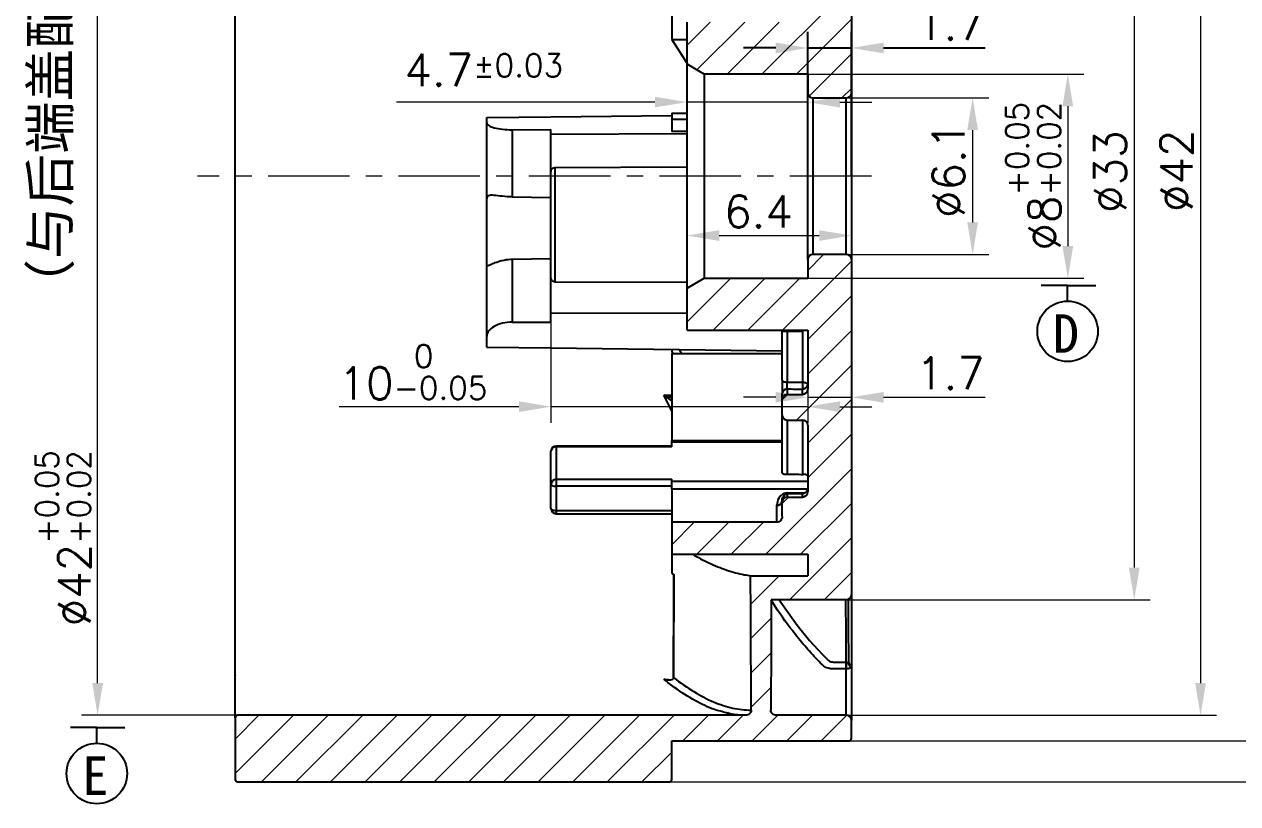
# Model space of a CAD drawing. Header units: millimetres. Extents: x 2517 to 6633, y 792 to 3241.
# Drawn here: x 3261.36 to 3308.62, y 980.68 to 1011.05 of the extents above; entities that cross this region are included whole.
import ezdxf

# ---------------------------------------------------------------- set-up
doc = ezdxf.new("R2010")
doc.units = ezdxf.units.MM
doc.linetypes.add('CENTER', pattern=[50.8, 31.75, -6.35, 6.35, -6.35])
for name, color, linetype, lineweight in [('中心线', 1, 'CENTER', 9), ('填充', 3, 'Continuous', 9), ('实线', 7, 'Continuous', 25), ('尺寸标注', 2, 'Continuous', 9)]:
    doc.layers.add(name, color=color, linetype=linetype, lineweight=lineweight)
doc.styles.add('st', font='txt.shx')
doc.styles.get("Standard").update_dxf_attribs({"font": 'simfang.ttf'})
doc.dimstyles.new('st', dxfattribs={"dimscale": 0.5, "dimtxt": 2.5, "dimasz": 2.5, "dimexe": 1.25, "dimexo": 0, "dimtad": 1, "dimtoh": 1, "dimdsep": 46, "dimtxsty": 'st', "dimcen": 0, "dimclrd": 256, "dimclre": 256, "dimclrt": 3, "dimadec": 3, "dimazin": 2, "dimtfac": 1, "dimtmove": 0, "dimatfit": 1, "dimfxl": 1, "dimlwd": -1, "dimlwe": -1, "dimarcsym": 0})
pattern_1 = [(45, (-11.3704, -40.1064), (-0.6735192, 0.6735192), [])]

# ---------------------------------------------------------------- blocks, each defined once
blk = doc.blocks.new('*D291')
at = {"layer": 'Defpoints', "color": 0, "ltscale": 0.1, "transparency": 16777216}
for p in [(3293.375, 1008.18), (3293.375, 1002.08), (3298.296, 1002.08)]:
    blk.add_point(p, dxfattribs=at)
at = {"layer": '尺寸标注', "ltscale": 0.1, "transparency": 16777216}
for p, q in [((3293.375, 1008.18), (3298.921, 1008.18)), ((3298.296, 1006.93), (3298.296, 1003.33)), ((3293.375, 1002.08), (3298.921, 1002.08))]:
    blk.add_line(p, q, dxfattribs=at)
for points in [[(3298.087, 1006.93), (3298.504, 1006.93), (3298.296, 1008.18)], [(3298.087, 1003.33), (3298.504, 1003.33), (3298.296, 1002.08)]]:
    blk.add_solid(points, dxfattribs=at)
at = {"layer": '尺寸标注', "color": 3, "ltscale": 0.1, "transparency": 16777216, "insert": (3297.358, 1005.376), "char_height": 1.25, "attachment_point": 5, "rotation": 90, "style": 'st'}
blk.add_mtext('%%c6.1', dxfattribs=at)
blk = doc.blocks.new('*D292')
at = {"layer": 'Defpoints', "color": 0, "ltscale": 0.1, "transparency": 16777216}
for p in [(3291.875, 1009.105), (3291.875, 1001.155), (3302.002, 1001.155)]:
    blk.add_point(p, dxfattribs=at)
at = {"layer": '尺寸标注', "ltscale": 0.1, "transparency": 16777216}
for p, q in [((3291.875, 1009.105), (3302.627, 1009.105)), ((3302.002, 1007.855), (3302.002, 1002.405)), ((3291.875, 1001.155), (3302.627, 1001.155))]:
    blk.add_line(p, q, dxfattribs=at)
for points in [[(3301.793, 1007.855), (3302.21, 1007.855), (3302.002, 1009.105)], [(3301.793, 1002.405), (3302.21, 1002.405), (3302.002, 1001.155)]]:
    blk.add_solid(points, dxfattribs=at)
at = {"layer": '尺寸标注', "color": 3, "ltscale": 0.1, "transparency": 16777216, "insert": (3300.654, 1005.13), "char_height": 1.25, "attachment_point": 5, "rotation": 90, "style": 'st'}
blk.add_mtext('%%c8{}{\\H0.71x;\\C3;\\S+0.05^ +0.02;}', dxfattribs=at)
blk = doc.blocks.new('*D293')
at = {"layer": 'Defpoints', "color": 0, "ltscale": 0.1, "transparency": 16777216}
for p in [(3264.22, 1026.13), (3269.675, 1026.13), (3269.675, 984.13)]:
    blk.add_point(p, dxfattribs=at)
at = {"layer": '尺寸标注', "ltscale": 0.1, "transparency": 16777216}
for p, q in [((3269.675, 1026.13), (3263.595, 1026.13)), ((3264.22, 985.38), (3264.22, 1024.88)), ((3269.675, 984.13), (3263.595, 984.13))]:
    blk.add_line(p, q, dxfattribs=at)
for points in [[(3264.012, 1024.88), (3264.428, 1024.88), (3264.22, 1026.13)], [(3264.012, 985.38), (3264.428, 985.38), (3264.22, 984.13)]]:
    blk.add_solid(points, dxfattribs=at)
at = {"layer": '尺寸标注', "color": 3, "ltscale": 0.1, "transparency": 16777216, "insert": (3262.872, 991.025), "char_height": 1.25, "attachment_point": 5, "rotation": 90, "style": 'st'}
blk.add_mtext('%%c42{}{\\H0.71x;\\C3;\\S+0.05^ +0.02;}', dxfattribs=at)
blk = doc.blocks.new('*D294')
at = {"layer": 'Defpoints', "color": 0, "ltscale": 0.1, "transparency": 16777216}
for p in [(3293.475, 1027.13), (3312.386, 1027.13), (3293.475, 983.13)]:
    blk.add_point(p, dxfattribs=at)
at = {"layer": '尺寸标注', "ltscale": 0.1, "transparency": 16777216}
for p, q in [((3293.475, 1027.13), (3313.011, 1027.13)), ((3312.386, 984.38), (3312.386, 1025.88)), ((3293.475, 983.13), (3313.011, 983.13))]:
    blk.add_line(p, q, dxfattribs=at)
for points in [[(3312.178, 1025.88), (3312.595, 1025.88), (3312.386, 1027.13)], [(3312.178, 984.38), (3312.595, 984.38), (3312.386, 983.13)]]:
    blk.add_solid(points, dxfattribs=at)
at = {"layer": '尺寸标注', "color": 3, "ltscale": 0.1, "transparency": 16777216, "insert": (3311.039, 991.876), "char_height": 1.25, "attachment_point": 5, "rotation": 90, "style": 'st'}
blk.add_mtext('%%c44{}{\\H0.71x;\\C3;\\S-0.02^ -0.05;}', dxfattribs=at)
blk = doc.blocks.new('*D295')
at = {"layer": 'Defpoints', "color": 0, "ltscale": 0.1, "transparency": 16777216}
for p in [(3286.475, 1028.73), (3317.159, 1028.73), (3286.475, 981.53)]:
    blk.add_point(p, dxfattribs=at)
at = {"layer": '尺寸标注', "ltscale": 0.1, "transparency": 16777216}
for p, q in [((3286.475, 1028.73), (3317.784, 1028.73)), ((3317.159, 982.78), (3317.159, 1027.48)), ((3286.475, 981.53), (3317.784, 981.53))]:
    blk.add_line(p, q, dxfattribs=at)
for points in [[(3316.95, 1027.48), (3317.367, 1027.48), (3317.159, 1028.73)], [(3316.95, 982.78), (3317.367, 982.78), (3317.159, 981.53)]]:
    blk.add_solid(points, dxfattribs=at)
at = {"layer": '尺寸标注', "color": 3, "ltscale": 0.1, "transparency": 16777216, "insert": (3316.221, 1003.441), "char_height": 1.25, "attachment_point": 5, "rotation": 90, "style": 'st'}
blk.add_mtext('%%c47.2', dxfattribs=at)
blk = doc.blocks.new('*D296')
at = {"layer": 'Defpoints', "color": 0, "ltscale": 0.1, "transparency": 16777216}
for p in [(3293.375, 1021.63), (3293.361, 988.63), (3304.589, 988.63)]:
    blk.add_point(p, dxfattribs=at)
at = {"layer": '尺寸标注', "ltscale": 0.1, "transparency": 16777216}
for p, q in [((3293.375, 1021.63), (3305.214, 1021.63)), ((3304.589, 1020.38), (3304.589, 989.88)), ((3293.361, 988.63), (3305.214, 988.63))]:
    blk.add_line(p, q, dxfattribs=at)
for points in [[(3304.381, 1020.38), (3304.797, 1020.38), (3304.589, 1021.63)], [(3304.381, 989.88), (3304.797, 989.88), (3304.589, 988.63)]]:
    blk.add_solid(points, dxfattribs=at)
at = {"layer": '尺寸标注', "color": 3, "ltscale": 0.1, "transparency": 16777216, "insert": (3303.651, 1005.305), "char_height": 1.25, "attachment_point": 5, "rotation": 90, "style": 'st'}
blk.add_mtext('%%c33', dxfattribs=at)
blk = doc.blocks.new('*D297')
at = {"layer": 'Defpoints', "color": 0, "ltscale": 0.1, "transparency": 16777216}
for p in [(3293.375, 1026.13), (3293.375, 984.13), (3307.171, 984.13)]:
    blk.add_point(p, dxfattribs=at)
at = {"layer": '尺寸标注', "ltscale": 0.1, "transparency": 16777216}
for p, q in [((3293.375, 1026.13), (3307.796, 1026.13)), ((3307.171, 1024.88), (3307.171, 985.38)), ((3293.375, 984.13), (3307.796, 984.13))]:
    blk.add_line(p, q, dxfattribs=at)
for points in [[(3306.962, 1024.88), (3307.379, 1024.88), (3307.171, 1026.13)], [(3306.962, 985.38), (3307.379, 985.38), (3307.171, 984.13)]]:
    blk.add_solid(points, dxfattribs=at)
at = {"layer": '尺寸标注', "color": 3, "ltscale": 0.1, "transparency": 16777216, "insert": (3306.233, 1005.341), "char_height": 1.25, "attachment_point": 5, "rotation": 90, "style": 'st'}
blk.add_mtext('%%c42', dxfattribs=at)
blk = doc.blocks.new('*D302')
at = {"layer": 'Defpoints', "color": 0, "ltscale": 0.1, "transparency": 16777216}
for p in [(3287.175, 1005.13), (3293.575, 1005.13), (3293.575, 1002.818)]:
    blk.add_point(p, dxfattribs=at)
at = {"layer": '尺寸标注', "ltscale": 0.1, "transparency": 16777216}
for p, q in [((3287.175, 1005.13), (3287.175, 1002.193)), ((3293.575, 1005.13), (3293.575, 1002.193)), ((3288.425, 1002.818), (3292.325, 1002.818))]:
    blk.add_line(p, q, dxfattribs=at)
for points in [[(3288.425, 1003.026), (3288.425, 1002.609), (3287.175, 1002.818)], [(3292.325, 1003.026), (3292.325, 1002.609), (3293.575, 1002.818)]]:
    blk.add_solid(points, dxfattribs=at)
at = {"layer": '尺寸标注', "color": 3, "ltscale": 0.1, "transparency": 16777216, "insert": (3289.957, 1003.755), "char_height": 1.25, "attachment_point": 5, "style": 'st'}
blk.add_mtext('6.4', dxfattribs=at)
blk = doc.blocks.new('*D304')
at = {"layer": 'Defpoints', "color": 0, "ltscale": 0.1, "transparency": 16777216}
for p in [(3281.875, 999.438), (3291.875, 999.13), (3291.875, 996.151)]:
    blk.add_point(p, dxfattribs=at)
at = {"layer": '尺寸标注', "ltscale": 0.1, "transparency": 16777216}
for p, q in [((3281.875, 999.438), (3281.875, 995.526)), ((3291.875, 999.13), (3291.875, 995.526)), ((3280.625, 996.151), (3273.621, 996.151)), ((3291.875, 996.151), (3281.875, 996.151)), ((3293.125, 996.151), (3294.375, 996.151))]:
    blk.add_line(p, q, dxfattribs=at)
for points in [[(3280.625, 996.36), (3280.625, 995.943), (3281.875, 996.151)], [(3293.125, 996.36), (3293.125, 995.943), (3291.875, 996.151)]]:
    blk.add_solid(points, dxfattribs=at)
at = {"layer": '尺寸标注', "color": 3, "ltscale": 0.1, "transparency": 16777216, "insert": (3276.498, 997.499), "char_height": 1.25, "attachment_point": 5, "style": 'st'}
blk.add_mtext('10{}{\\H0.71x;\\C3;\\S 0^ -0.05;}', dxfattribs=at)
blk = doc.blocks.new('*D412')
at = {"layer": 'Defpoints', "color": 0, "ltscale": 0.1, "transparency": 16777216}
for p in [(3291.875, 999.13), (3293.575, 999.13), (3293.575, 996.517)]:
    blk.add_point(p, dxfattribs=at)
at = {"layer": '尺寸标注', "ltscale": 0.1, "transparency": 16777216}
for p, q in [((3291.875, 999.13), (3291.875, 995.892)), ((3293.575, 999.13), (3293.575, 995.892)), ((3290.625, 996.517), (3289.375, 996.517)), ((3291.875, 996.517), (3293.575, 996.517)), ((3294.825, 996.517), (3298.783, 996.517))]:
    blk.add_line(p, q, dxfattribs=at)
for points in [[(3290.625, 996.725), (3290.625, 996.308), (3291.875, 996.517)], [(3294.825, 996.725), (3294.825, 996.308), (3293.575, 996.517)]]:
    blk.add_solid(points, dxfattribs=at)
at = {"layer": '尺寸标注', "color": 3, "ltscale": 0.1, "transparency": 16777216, "insert": (3297.429, 997.454), "char_height": 1.25, "attachment_point": 5, "style": 'st'}
blk.add_mtext('1.7', dxfattribs=at)
blk = doc.blocks.new('*D413')
at = {"layer": 'Defpoints', "color": 0, "ltscale": 0.1, "transparency": 16777216}
for p in [(3293.575, 1010.126), (3291.875, 1005.13), (3293.575, 1005.13)]:
    blk.add_point(p, dxfattribs=at)
at = {"layer": '实线', "ltscale": 0.1, "transparency": 16777216}
for p, q in [((3291.875, 1005.13), (3291.875, 1010.751)), ((3293.575, 1005.13), (3293.575, 1010.751)), ((3290.625, 1010.126), (3289.375, 1010.126)), ((3291.875, 1010.126), (3293.575, 1010.126)), ((3294.825, 1010.126), (3298.783, 1010.126))]:
    blk.add_line(p, q, dxfattribs=at)
for points in [[(3290.625, 1010.334), (3290.625, 1009.917), (3291.875, 1010.126)], [(3294.825, 1010.334), (3294.825, 1009.917), (3293.575, 1010.126)]]:
    blk.add_solid(points, dxfattribs=at)
at = {"layer": '实线', "color": 3, "ltscale": 0.1, "transparency": 16777216, "insert": (3297.429, 1011.063), "char_height": 1.25, "attachment_point": 5, "style": 'st'}
blk.add_mtext('1.7', dxfattribs=at)
blk = doc.blocks.new('*D508')
at = {"layer": 'Defpoints', "color": 0, "ltscale": 0.1, "transparency": 16777216}
for p in [(3291.875, 1008.017), (3287.175, 1005.13), (3291.875, 1005.13)]:
    blk.add_point(p, dxfattribs=at)
at = {"layer": '尺寸标注', "ltscale": 0.1, "transparency": 16777216}
for p, q in [((3287.175, 1005.13), (3287.175, 1008.642)), ((3291.875, 1005.13), (3291.875, 1008.642)), ((3285.925, 1008.017), (3275.86, 1008.017)), ((3291.875, 1008.017), (3287.175, 1008.017)), ((3293.125, 1008.017), (3294.375, 1008.017))]:
    blk.add_line(p, q, dxfattribs=at)
for points in [[(3285.925, 1008.225), (3285.925, 1007.808), (3287.175, 1008.017)], [(3293.125, 1008.225), (3293.125, 1007.808), (3291.875, 1008.017)]]:
    blk.add_solid(points, dxfattribs=at)
at = {"layer": '尺寸标注', "color": 3, "ltscale": 0.1, "transparency": 16777216, "insert": (3279.257, 1009.267), "char_height": 1.25, "attachment_point": 5, "style": 'st'}
blk.add_mtext('4.7{}{\\A0;{\\H1.5x;}{\\A2;\\H0.71x;\\C3;%%p0.03}}', dxfattribs=at)

msp = doc.modelspace()

# ---------------------------------------------------------------- hatches: boundary and pattern name
at = {"layer": '填充'}
h = msp.add_hatch(dxfattribs=at)
h.set_pattern_fill('ANSI31', color=256, scale=0.3, style=0)
h.set_pattern_definition(pattern_1)
edge = h.paths.add_edge_path()
edge.add_spline(control_points=[(3290.4349, 1025.9291), (3290.4349, 1025.9503), (3290.4385, 1025.9719), (3290.4455, 1025.9919), (3290.4526, 1026.0119), (3290.4631, 1026.031), (3290.4762, 1026.0477), (3290.4896, 1026.0649), (3290.5061, 1026.08), (3290.5242, 1026.0922), (3290.5436, 1026.1052), (3290.5653, 1026.1151), (3290.5877, 1026.1214), (3290.6079, 1026.1271), (3290.6291, 1026.13), (3290.6502, 1026.13)], knot_values=[0, 0, 0, 0, 0.0000637, 0.0000637, 0.0000637, 0.0001272, 0.0001272, 0.0001272, 0.0001927, 0.0001927, 0.0001927, 0.0002625, 0.0002625, 0.0002625, 0.0003253, 0.0003253, 0.0003253, 0.0003253], weights=[1, 1, 1, 1, 1, 1, 1, 1, 1, 1, 1, 1, 1, 1, 1, 1], degree=3, periodic=0)
edge.add_line((3290.6502, 1026.13), (3293.3751, 1026.13))
edge.add_arc((3293.3751, 1026.33), 0.2, 270, 360)
edge.add_line((3293.5751, 1026.33), (3293.5751, 1027.03))
edge.add_arc((3293.4751, 1027.03), 0.1, 360, 450)
edge.add_line((3293.4751, 1027.13), (3286.5751, 1027.13))
edge.add_line((3286.5751, 1027.13), (3286.5751, 1028.63))
edge.add_arc((3286.4751, 1028.63), 0.1, 0, 90)
edge.add_line((3286.4751, 1028.73), (3284.6751, 1028.73))
edge.add_arc((3284.6751, 1028.63), 0.1, 90, 180)
edge.add_line((3284.5751, 1028.63), (3284.5751, 1028.03))
edge.add_arc((3284.3751, 1028.03), 0.2, -90, 0, ccw=False)
edge.add_line((3284.3751, 1027.83), (3269.7751, 1027.83))
edge.add_arc((3269.7751, 1027.63), 0.2, 90, 180)
edge.add_line((3269.5751, 1027.63), (3269.5751, 1026.23))
edge.add_arc((3269.6751, 1026.23), 0.1, 180, 270)
edge.add_line((3269.6751, 1026.13), (3289.457, 1026.13))
edge.add_spline(control_points=[(3289.457, 1026.13), (3289.4825, 1026.13), (3289.5084, 1026.1257), (3289.5325, 1026.1173), (3289.5566, 1026.1089), (3289.5796, 1026.0962), (3289.5993, 1026.08), (3289.6183, 1026.0644), (3289.6348, 1026.0452), (3289.647, 1026.0238), (3289.6583, 1026.0041), (3289.6663, 1025.9819), (3289.6699, 1025.9594), (3289.6715, 1025.9494), (3289.6723, 1025.9392), (3289.6722, 1025.9291)], knot_values=[0, 0, 0, 0, 0.0000765, 0.0000765, 0.0000765, 0.0001532, 0.0001532, 0.0001532, 0.0002269, 0.0002269, 0.0002269, 0.0002953, 0.0002953, 0.0002953, 0.0003253, 0.0003253, 0.0003253, 0.0003253], weights=[1, 1, 1, 1, 1, 1, 1, 1, 1, 1, 1, 1, 1, 1, 1, 1], degree=3, periodic=0)
edge.add_spline(control_points=[(3289.6722, 1025.9291), (3289.6679, 1024.9556), (3289.6635, 1023.9821), (3289.659, 1023.0087), (3289.6553, 1022.2372), (3289.6516, 1021.4656), (3289.6477, 1020.6941)], knot_values=[0.0000613, 0.0000613, 0.0000613, 0.0000613, 0.0029817, 0.0029817, 0.0029817, 0.0052963, 0.0052963, 0.0052963, 0.0052963], weights=[1, 1, 1, 1, 1, 1, 1], degree=3, periodic=0)
edge.add_line((3289.6477, 1020.6941), (3291.8751, 1020.6941))
edge.add_line((3291.8751, 1020.6941), (3291.8751, 1019.8601))
edge.add_line((3291.8751, 1019.8601), (3286.5751, 1019.8601))
edge.add_line((3286.5751, 1019.8601), (3286.5751, 1018.6075))
edge.add_line((3286.5751, 1018.6075), (3290.983, 1018.6075))
edge.add_arc((3291.0751, 1018.43), 0.2, 117.42016, 180)
edge.add_line((3290.8751, 1018.43), (3290.8751, 1017.63))
edge.add_line((3290.8751, 1017.63), (3291.6751, 1017.63))
edge.add_arc((3291.6751, 1017.43), 0.2, 0, 90, ccw=False)
edge.add_line((3291.8751, 1017.43), (3291.8751, 1014.63))
edge.add_line((3291.8751, 1014.63), (3290.8751, 1014.63))
edge.add_line((3290.8751, 1014.63), (3290.8751, 1013.63))
edge.add_line((3290.8751, 1013.63), (3291.8751, 1013.63))
edge.add_line((3291.8751, 1013.63), (3291.8751, 1011.13))
edge.add_line((3291.8751, 1011.13), (3287.1751, 1011.13))
edge.add_line((3287.1751, 1011.13), (3287.1751, 1009.4895))
edge.add_line((3287.1751, 1009.4895), (3287.8411, 1009.105))
edge.add_line((3287.8411, 1009.105), (3291.8751, 1009.105))
edge.add_line((3291.8751, 1009.105), (3291.8751, 1008.38))
edge.add_arc((3292.0751, 1008.38), 0.2, 180, 270)
edge.add_line((3292.0751, 1008.18), (3293.3751, 1008.18))
edge.add_arc((3293.3751, 1008.38), 0.2, 270, 360)
edge.add_line((3293.5751, 1008.38), (3293.5751, 1021.43))
edge.add_arc((3293.3751, 1021.43), 0.2, 360, 450)
edge.add_line((3293.3751, 1021.63), (3290.4528, 1021.63))
edge.add_line((3290.4528, 1021.63), (3290.4349, 1025.9291))
h = msp.add_hatch(dxfattribs=at)
h.set_pattern_fill('ANSI31', color=256, scale=0.3, style=0)
h.set_pattern_definition(pattern_1)
edge = h.paths.add_edge_path(flags=0)
edge.add_spline(control_points=[(3289.6477, 989.5659), (3289.652, 988.7149), (3289.6561, 987.864), (3289.6601, 987.013), (3289.6642, 986.119), (3289.6683, 985.225), (3289.6722, 984.331)], knot_values=[0.0013669, 0.0013669, 0.0013669, 0.0013669, 0.0039199, 0.0039199, 0.0039199, 0.0066019, 0.0066019, 0.0066019, 0.0066019], weights=[1, 1, 1, 1, 1, 1, 1], degree=3, periodic=0)
edge.add_spline(control_points=[(3289.6722, 984.331), (3289.6723, 984.3097), (3289.6686, 984.2882), (3289.6616, 984.2682), (3289.6546, 984.2482), (3289.6441, 984.2291), (3289.631, 984.2124), (3289.6175, 984.1952), (3289.6011, 984.18), (3289.5829, 984.1679), (3289.5636, 984.1549), (3289.5419, 984.145), (3289.5195, 984.1386), (3289.4993, 984.1329), (3289.478, 984.13), (3289.457, 984.13)], knot_values=[0, 0, 0, 0, 0.0000637, 0.0000637, 0.0000637, 0.0001272, 0.0001272, 0.0001272, 0.0001927, 0.0001927, 0.0001927, 0.0002625, 0.0002625, 0.0002625, 0.0003253, 0.0003253, 0.0003253, 0.0003253], weights=[1, 1, 1, 1, 1, 1, 1, 1, 1, 1, 1, 1, 1, 1, 1, 1], degree=3, periodic=0)
edge.add_line((3289.457, 984.13), (3269.6751, 984.13))
edge.add_arc((3269.6751, 984.03), 0.1, 90, 180)
edge.add_line((3269.5751, 984.03), (3269.5751, 981.63))
edge.add_arc((3269.6751, 981.63), 0.1, 180, 270)
edge.add_line((3269.6751, 981.53), (3286.4751, 981.53))
edge.add_arc((3286.4751, 981.63), 0.1, 270, 360)
edge.add_line((3286.5751, 981.63), (3286.5751, 983.13))
edge.add_line((3286.5751, 983.13), (3293.4751, 983.13))
edge.add_arc((3293.4751, 983.23), 0.1, 270, 360)
edge.add_line((3293.5751, 983.23), (3293.5751, 983.93))
edge.add_arc((3293.3751, 983.93), 0.2, 0, 90)
edge.add_line((3293.3751, 984.13), (3290.6502, 984.13))
edge.add_spline(control_points=[(3290.6502, 984.13), (3290.6246, 984.13), (3290.5988, 984.1343), (3290.5747, 984.1427), (3290.5506, 984.1511), (3290.5276, 984.1639), (3290.5078, 984.1801), (3290.4888, 984.1956), (3290.4723, 984.2149), (3290.4601, 984.2362), (3290.4488, 984.256), (3290.4409, 984.2782), (3290.4373, 984.3007), (3290.4357, 984.3107), (3290.4349, 984.3208), (3290.4349, 984.3309)], knot_values=[0, 0, 0, 0, 0.0000765, 0.0000765, 0.0000765, 0.0001532, 0.0001532, 0.0001532, 0.0002269, 0.0002269, 0.0002269, 0.0002954, 0.0002954, 0.0002954, 0.0003253, 0.0003253, 0.0003253, 0.0003253], weights=[1, 1, 1, 1, 1, 1, 1, 1, 1, 1, 1, 1, 1, 1, 1, 1], degree=3, periodic=0)
edge.add_line((3290.4349, 984.3309), (3290.4528, 988.63))
edge.add_line((3290.4528, 988.63), (3293.3751, 988.63))
edge.add_arc((3293.3751, 988.83), 0.2, 270, 360)
edge.add_line((3293.5751, 988.83), (3293.5751, 1001.88))
edge.add_arc((3293.3751, 1001.88), 0.2, 0, 90)
edge.add_line((3293.3751, 1002.08), (3292.0751, 1002.08))
edge.add_arc((3292.0751, 1001.88), 0.2, 90, 180)
edge.add_line((3291.8751, 1001.88), (3291.8751, 1001.155))
edge.add_line((3291.8751, 1001.155), (3288.0411, 1001.155))
edge.add_line((3288.0411, 1001.155), (3287.1751, 1000.655))
edge.add_line((3287.1751, 1000.655), (3287.1751, 999.13))
edge.add_line((3287.1751, 999.13), (3291.8751, 999.13))
edge.add_line((3291.8751, 999.13), (3291.8751, 996.83))
edge.add_arc((3291.6751, 996.83), 0.2, 270, 360, ccw=False)
edge.add_line((3291.6751, 996.63), (3291.0751, 996.63))
edge.add_arc((3291.0751, 996.43), 0.2, 90, 180)
edge.add_line((3290.8751, 996.43), (3290.8751, 995.83))
edge.add_arc((3291.0751, 995.83), 0.2, 180, 270)
edge.add_line((3291.0751, 995.63), (3291.6751, 995.63))
edge.add_arc((3291.6751, 995.43), 0.2, 0, 90, ccw=False)
edge.add_line((3291.8751, 995.43), (3291.8751, 992.83))
edge.add_arc((3291.6751, 992.83), 0.2, 270, 360, ccw=False)
edge.add_line((3291.6751, 992.63), (3291.0751, 992.63))
edge.add_arc((3291.0751, 992.43), 0.2, 90, 180)
edge.add_line((3290.8751, 992.43), (3290.8751, 991.8733))
edge.add_spline(control_points=[(3290.8751, 991.8733), (3290.8751, 991.8665), (3290.8748, 991.8598), (3290.8742, 991.853), (3290.872, 991.8258), (3290.865, 991.7985), (3290.8536, 991.7737), (3290.8425, 991.7494), (3290.8268, 991.7266), (3290.8077, 991.7079), (3290.7901, 991.6907), (3290.769, 991.6765), (3290.7463, 991.667), (3290.734, 991.6618), (3290.721, 991.6579), (3290.7078, 991.6555), (3290.697, 991.6535), (3290.686, 991.6525), (3290.6751, 991.6525)], knot_values=[0.0010224, 0.0010224, 0.0010224, 0.0010224, 0.0010425, 0.0010425, 0.0010425, 0.0011246, 0.0011246, 0.0011246, 0.0012051, 0.0012051, 0.0012051, 0.001279, 0.001279, 0.001279, 0.0013188, 0.0013188, 0.0013188, 0.0013516, 0.0013516, 0.0013516, 0.0013516], weights=[1, 1, 1, 1, 1, 1, 1, 1, 1, 1, 1, 1, 1, 1, 1, 1, 1, 1, 1], degree=3, periodic=0)
edge.add_line((3290.6751, 991.6525), (3286.5751, 991.6525))
edge.add_line((3286.5751, 991.6525), (3286.5751, 990.3999))
edge.add_line((3286.5751, 990.3999), (3291.8751, 990.3999))
edge.add_line((3291.8751, 990.3999), (3291.8751, 989.5659))
edge.add_line((3291.8751, 989.5659), (3289.6477, 989.5659))

# ---------------------------------------------------------------- linework, layer by layer
at = {"layer": '中心线', "ltscale": 0.1}
msp.add_line((3294.3507, 1005.13), (3268.1111, 1005.13), dxfattribs=at)
at = {"layer": '实线'}
for p, q in [((3269.5751, 984.03), (3269.5751, 1026.23)), ((3293.5751, 1021.43), (3293.5751, 1008.38)), ((3286.5751, 1012.9292), (3286.5751, 1010.4532)), ((3287.1751, 1009.605), (3287.1751, 1011.13)), ((3286.5751, 1010.4532), (3286.5764, 1010.4532)), ((3286.5764, 1010.4532), (3287.1751, 1010.4532)), ((3286.5764, 1010.4532), (3287.1751, 1009.522)), ((3287.1751, 1000.655), (3287.1751, 1009.605)), ((3287.8411, 1009.105), (3287.1751, 1009.4895)), ((3291.8751, 1009.105), (3287.8411, 1009.105)), ((3287.8411, 1009.105), (3287.8411, 1001.155)), ((3291.8751, 1009.105), (3291.8751, 1008.38)), ((3291.8751, 1001.88), (3291.8751, 1008.38)), ((3292.0751, 1008.18), (3293.3751, 1008.18)), ((3292.0751, 1008.18), (3292.0751, 1002.08)), ((3293.3751, 1002.08), (3293.3751, 1008.18)), ((3293.5751, 1008.38), (3293.5751, 1001.88)), ((3286.5751, 1007.5902), (3286.5751, 1007.3533)), ((3286.5751, 1007.5902), (3287.1751, 1007.5902)), ((3279.3751, 1007.2094), (3279.3751, 1007.4116)), ((3279.3751, 1004.251), (3279.3751, 1007.2094)), ((3286.5751, 1007.3533), (3286.5751, 1006.873)), ((3286.5751, 1007.3533), (3287.1751, 1007.3533)), ((3280.3663, 1006.9399), (3281.8751, 1006.9494)), ((3280.3663, 1006.9399), (3280.3663, 1004.3226)), ((3281.8751, 1006.7649), (3281.8751, 1006.9494)), ((3281.8751, 1006.7649), (3287.1751, 1006.7983)), ((3281.8751, 1005.3035), (3281.8751, 1006.7649)), ((3281.8751, 1001.1685), (3281.8751, 1005.3035)), ((3282.0237, 1005.4655), (3282.0237, 1001.0158)), ((3279.3751, 1001.6597), (3279.3751, 1004.251)), ((3280.3663, 1004.3226), (3281.8751, 1004.3043)), ((3280.3663, 1001.8999), (3281.8751, 1001.9217)), ((3280.3663, 1001.8999), (3280.3663, 999.4421)), ((3291.8751, 1001.88), (3291.8751, 1001.155)), ((3293.3751, 1002.08), (3292.0751, 1002.08)), ((3293.5751, 1001.88), (3293.5751, 988.83)), ((3279.3751, 998.8857), (3279.3751, 1001.6597)), ((3281.8751, 999.8119), (3281.8751, 1001.1685)), ((3287.1751, 1000.7705), (3287.8411, 1001.155)), ((3287.8411, 1001.155), (3291.8751, 1001.155)), ((3287.1751, 999.13), (3287.1751, 1000.655)), ((3280.3663, 999.4421), (3281.8751, 999.4376)), ((3281.8751, 999.8119), (3287.1751, 999.796)), ((3281.8751, 999.4376), (3281.8751, 999.8119)), ((3287.1751, 999.13), (3291.8751, 999.13)), ((3290.8751, 997.1791), (3290.8751, 999.1068)), ((3291.0716, 999.0954), (3291.0716, 997.1075)), ((3291.6785, 997.1051), (3291.6785, 999.0935)), ((3291.8751, 999.13), (3291.8751, 996.83)), ((3279.3751, 998.4754), (3279.3751, 998.8857)), ((3286.5751, 998.3837), (3286.5751, 998.2876)), ((3286.5751, 998.2876), (3286.5772, 998.2876)), ((3286.5751, 998.2199), (3286.5751, 994.8257)), ((3286.5751, 998.2199), (3290.8751, 998.2199)), ((3286.5771, 998.3837), (3286.5772, 998.2876)), ((3286.5772, 998.2876), (3286.6174, 998.2199)), ((3286.867, 998.38), (3286.9711, 998.2199)), ((3290.8751, 996.43), (3290.8751, 996.6457)), ((3291.0751, 996.8407), (3291.0751, 996.63)), ((3291.0751, 996.63), (3291.6751, 996.63)), ((3291.6751, 996.63), (3291.6751, 996.8383)), ((3286.2689, 996.6056), (3286.5751, 996.6056)), ((3286.5751, 995.9858), (3286.2689, 996.6056)), ((3290.8751, 995.83), (3290.8751, 996.43)), ((3290.8751, 993.5759), (3290.8751, 995.83)), ((3291.0716, 995.63), (3291.0716, 993.5179)), ((3291.0751, 995.63), (3291.6751, 995.63)), ((3291.6785, 993.5149), (3291.6785, 995.63)), ((3291.8751, 995.43), (3291.8751, 992.83)), ((3290.8751, 994.8257), (3286.5751, 994.8257)), ((3286.5751, 994.7822), (3286.5751, 994.8257)), ((3286.5751, 994.5899), (3286.5751, 994.7822)), ((3286.5751, 994.7822), (3290.8751, 994.7822)), ((3281.8751, 993.1255), (3281.8751, 994.4157)), ((3286.5751, 994.6157), (3282.0751, 994.6157)), ((3282.0751, 994.6157), (3282.0751, 994.5899)), ((3282.0751, 994.5899), (3282.0751, 993.3207)), ((3286.5751, 994.5899), (3282.0751, 994.5899)), ((3282.0751, 993.3207), (3286.5751, 993.3207)), ((3282.0751, 993.3207), (3282.0751, 993.0539)), ((3286.5751, 993.2436), (3286.5751, 993.3207)), ((3281.8751, 992.1826), (3281.8751, 993.1255)), ((3286.5751, 993.0539), (3282.0751, 993.0539)), ((3282.0751, 993.0539), (3282.0751, 992.1109)), ((3286.5751, 993.2436), (3291.8751, 993.2436)), ((3286.5751, 992.9526), (3286.5751, 993.2436)), ((3286.5751, 992.9526), (3286.5751, 991.6525)), ((3286.5751, 992.9526), (3291.8702, 992.9526)), ((3290.8751, 992.43), (3290.8751, 992.4744)), ((3290.8751, 991.8733), (3290.8751, 992.43)), ((3291.0751, 992.7934), (3291.7779, 992.7934)), ((3291.0751, 992.7504), (3291.0751, 992.7934)), ((3291.6751, 992.7504), (3291.0751, 992.7504)), ((3291.0751, 992.7504), (3291.0751, 992.63)), ((3291.0751, 992.63), (3291.6751, 992.63)), ((3291.6751, 992.63), (3291.6751, 992.7504)), ((3282.0751, 992.1109), (3286.5751, 992.1109)), ((3282.0751, 992.1109), (3282.0751, 991.9826)), ((3282.0751, 991.9826), (3286.5751, 991.9826)), ((3290.6751, 991.6525), (3290.6751, 992.308)), ((3286.5751, 991.6525), (3286.5751, 990.3999)), ((3290.6751, 991.6525), (3286.5751, 991.6525)), ((3286.5751, 990.3999), (3291.8751, 990.3999)), ((3286.5751, 990.3999), (3286.5751, 989.6749)), ((3286.5767, 990.3999), (3286.5768, 990.3306)), ((3286.5768, 990.3306), (3286.5772, 989.6749)), ((3291.8751, 990.3999), (3291.8751, 989.5659)), ((3286.5751, 989.6749), (3286.5772, 989.6749)), ((3289.6477, 989.5659), (3291.8751, 989.5659)), ((3293.3751, 988.63), (3290.4528, 988.63)), ((3293.5751, 988.83), (3293.5751, 983.93)), ((3292.8776, 986.2037), (3293.3703, 986.2037)), ((3293.3703, 985.938), (3293.3703, 986.2037)), ((3293.3751, 984.13), (3293.3751, 985.938)), ((3293.4704, 986.1674), (3293.5097, 986.0674)), ((3269.5753, 985.6917), (3269.5756, 985.6781)), ((3269.5751, 984.03), (3269.5751, 981.63)), ((3289.457, 984.13), (3269.6751, 984.13)), ((3293.3751, 984.13), (3290.6502, 984.13)), ((3293.5751, 983.23), (3293.5751, 983.93)), ((3286.5751, 983.13), (3293.4751, 983.13)), ((3286.5751, 981.63), (3286.5751, 983.13)), ((3269.6751, 981.53), (3286.4751, 981.53))]:
    msp.add_line(p, q, dxfattribs=at)
at = {"layer": '实线', "color": 1, "ltscale": 0.1}
for p, q in [((3301.993, 1000.8781), (3300.965, 1000.8781)), ((3301.993, 1000.2632), (3301.993, 1000.8781)), ((3301.993, 1000.8781), (3303.0884, 1000.8781)), ((3264.1902, 983.6533), (3263.1621, 983.6533)), ((3264.1902, 983.0384), (3264.1902, 983.6533)), ((3264.1902, 983.6533), (3265.2856, 983.6533))]:
    msp.add_line(p, q, dxfattribs=at)
at = {"layer": '实线', "flags": 128}
for points in [[(3279.3751, 1007.4116), (3281.8751, 1007.4394), (3286.5751, 1007.4916)], [(3282.0237, 1005.4655), (3287.1542, 1005.4944), (3287.1751, 1005.4945)], [(3282.0237, 1001.0158), (3287.1542, 1001.0024), (3287.1751, 1001.0023)], [(3291.0716, 999.0954), (3291.0714, 999.1263), (3291.0714, 999.13)], [(3279.3751, 998.4754), (3281.8751, 998.4435), (3290.8751, 998.329)], [(3290.8751, 997.1791), (3290.8788, 997.1653), (3290.8899, 997.152), (3290.908, 997.1397), (3290.9324, 997.1289), (3290.9621, 997.12), (3290.9961, 997.1133), (3291.033, 997.1091), (3291.0716, 997.1075)], [(3291.6785, 997.1051), (3291.7171, 997.1035), (3291.754, 997.0993), (3291.788, 997.0926), (3291.8177, 997.0837), (3291.8421, 997.0729), (3291.8602, 997.0606), (3291.8713, 997.0473), (3291.8751, 997.0334)], [(3281.8751, 993.1255), (3281.8789, 993.1116), (3281.8903, 993.0981), (3281.9088, 993.0857), (3281.9336, 993.0749), (3281.9639, 993.0659), (3281.9985, 993.0593), (3282.036, 993.0552), (3282.0751, 993.0539)], [(3281.8751, 992.1826), (3281.8789, 992.1686), (3281.8903, 992.1551), (3281.9088, 992.1428), (3281.9336, 992.1319), (3281.9639, 992.123), (3281.9985, 992.1164), (3282.036, 992.1123), (3282.0751, 992.1109)], [(3290.4528, 988.63), (3290.4457, 986.9223), (3290.4349, 984.3309)], [(3290.7629, 988.63), (3291.461, 987.6381), (3291.9424, 987.0437), (3292.4358, 986.5067), (3292.6873, 986.2608), (3292.7239, 986.2332), (3292.7738, 986.2158), (3292.8372, 986.2056), (3292.8775, 986.2037), (3292.8776, 986.2037), (3292.8776, 986.2037)], [(3286.644, 985.5989), (3286.6366, 985.6072), (3286.6351, 985.6134)], [(3286.644, 985.5985), (3286.6366, 985.6069), (3286.6351, 985.613)]]:
    msp.add_lwpolyline(points, dxfattribs=at)
at = {"layer": '实线', "color": 1, "ltscale": 0.1}
for centre in [(3301.993, 999.0851), (3264.1902, 981.8603)]:
    msp.add_circle(centre, 1.1781, dxfattribs=at)
at = {"layer": '实线'}
for centre, radius, start, end in [((3292.0751, 1008.38), 0.2, 180, 270), ((3293.3751, 1008.38), 0.2, 270, 0), ((3292.0751, 1001.88), 0.2, 90, 180), ((3293.3751, 1001.88), 0.2, 0, 90), ((3285.6512, 997.0506), 6.0276, 357.98228, 0.51841), ((3291.0726, 996.6432), 0.1976, 89.29004, 179.27188), ((3291.0751, 996.43), 0.2, 90, 180), ((3291.6775, 997.0359), 0.1976, 269.29807, 359.28029), ((3291.6751, 996.83), 0.2, 270, 0), ((3291.0751, 995.83), 0.2, 180, 270), ((3291.6751, 995.43), 0.2, 0, 90), ((3282.0751, 994.4157), 0.2, 90, 180), ((3282.063, 994.4018), 0.1884, 86.33031, 175.78703), ((3282.0727, 993.1231), 0.1976, 89.31162, 179.29527), ((3291.6751, 992.83), 0.2, 270, 0), ((3290.6904, 992.4929), 0.1855, 265.24092, 354.27604), ((3291.0751, 992.43), 0.2, 90, 180), ((3282.0751, 992.1826), 0.2, 180, 270), ((3293.3751, 988.83), 0.2, 270, 0), ((3302.4113, 986.1797), 9.0395, 179.84789, 181.53218), ((3293.5455, 986.1468), 0.0871, 209.03201, 245.74014), ((3269.6751, 984.03), 0.1, 90, 180), ((3293.3751, 983.93), 0.2, 0, 90), ((3293.4751, 983.23), 0.1, 270, 0), ((3269.6751, 981.63), 0.1, 180, 270), ((3286.4751, 981.63), 0.1, 270, 0)]:
    msp.add_arc(centre, radius, start, end, dxfattribs=at)
for centre, major_axis, ratio, start_param, end_param in [((2910.8869, 1001.5299), (985.4624, 8.2669), 0.0024053, 1.1789907, 1.1796493), ((3223.1288, 1005.2017), (355.1978, -2.2225), 0.0162951, 4.9049584, 4.9066997), ((3223.1288, 1005.2017), (475.5067, -2.9752), 0.0162951, 4.8558665, 4.8571564), ((3223.1254, 1005.13), (475.5067, -3.047), 0.0166877, 4.8558863, 4.8571614), ((3234.5851, 1005.13), (693.2085, -4.3374), 0.0162951, 4.7940669, 4.7949455)]:
    msp.add_ellipse(centre, major_axis=major_axis, ratio=ratio, start_param=start_param, end_param=end_param, dxfattribs=at)
for points, knots in [([(3279.3751, 1007.2094), (3279.3751, 1007.1731), (3279.4005, 1007.1376), (3279.4991, 1007.0716), (3279.572, 1007.0415), (3279.8454, 1006.9668), (3280.1026, 1006.9383), (3280.3663, 1006.9399)], [0, 0, 0, 0, 0.25, 0.25, 0.5, 0.5, 1, 1, 1, 1]), ([(3281.8751, 1005.3035), (3281.8751, 1005.3445), (3281.8892, 1005.3848), (3281.9433, 1005.4462), (3281.9826, 1005.4653), (3282.0237, 1005.4655)], [0, 0, 0, 0, 0.5, 0.5, 1, 1, 1, 1]), ([(3280.3663, 1004.3226), (3280.2333, 1004.3242), (3280.1036, 1004.3347), (3279.8629, 1004.3615), (3279.7529, 1004.3772), (3279.5702, 1004.3915), (3279.4959, 1004.3895), (3279.3988, 1004.3488), (3279.3751, 1004.3094), (3279.3751, 1004.251)], [0, 0, 0, 0, 0.25, 0.25, 0.5, 0.5, 0.75, 0.75, 1, 1, 1, 1]), ([(3279.4002, 1001.6528), (3279.4032, 1001.6511), (3279.4158, 1001.644), (3279.5171, 1001.6891), (3279.7035, 1001.7663), (3279.9678, 1001.8548), (3280.2058, 1001.8954), (3280.3429, 1001.8992), (3280.3663, 1001.8999)], [0, 0, 0, 0, 0.0650463, 0.2702054, 0.4749139, 0.7021125, 0.9489608, 1, 1, 1, 1]), ([(3282.0237, 1001.0158), (3282.0079, 1001.0158), (3281.9918, 1001.0185), (3281.9769, 1001.0236), (3281.962, 1001.0286), (3281.9478, 1001.0361), (3281.9355, 1001.0454), (3281.9228, 1001.055), (3281.9116, 1001.0666), (3281.9027, 1001.0795), (3281.8931, 1001.0931), (3281.8859, 1001.1085), (3281.8813, 1001.1243), (3281.8772, 1001.1386), (3281.8751, 1001.1536), (3281.8751, 1001.1685)], [0, 0, 0, 0, 0.00004759373, 0.00004759373, 0.00004759373, 0.00009510557, 0.00009510557, 0.00009510557, 0.00014386629, 0.00014386629, 0.00014386629, 0.00019591639, 0.00019591639, 0.00019591639, 0.00024289214, 0.00024289214, 0.00024289214, 0.00024289214]), ([(3280.3663, 999.4421), (3280.2345, 999.4425), (3280.1053, 999.4282), (3279.8646, 999.3726), (3279.7547, 999.3312), (3279.4814, 999.1772), (3279.3751, 999.0331), (3279.3751, 998.8857)], [0, 0, 0, 0, 0.25, 0.25, 0.5, 0.5, 1, 1, 1, 1]), ([(3290.8751, 999.1068), (3290.8751, 999.1006), (3290.8955, 999.0974), (3290.9668, 999.095), (3291.018, 999.0953), (3291.0716, 999.0954)], [0, 0, 0, 0, 0.5, 0.5, 1, 1, 1, 1]), ([(3291.6785, 999.0935), (3291.6792, 999.0941), (3291.6937, 999.1076), (3291.7078, 999.1191), (3291.7213, 999.13)], [0, 0, 0, 0, 0.0459648, 1, 1, 1, 1]), ([(3290.8751, 997.1791), (3290.8751, 997.0714), (3290.8751, 996.9476), (3290.8751, 996.7469), (3290.8751, 996.6712), (3290.8751, 996.6457)], [0, 0, 0, 0, 0.5, 0.5, 1, 1, 1, 1]), ([(3291.0751, 996.8407), (3291.074, 996.8535), (3291.073, 996.8914), (3291.0717, 996.9918), (3291.0714, 997.0536), (3291.0716, 997.1075)], [0, 0, 0, 0, 0.5, 0.5, 1, 1, 1, 1]), ([(3286.5751, 996.3869), (3286.5698, 996.3893), (3286.5316, 996.4067), (3286.427, 996.4803), (3286.3291, 996.5556), (3286.2698, 996.6049), (3286.2689, 996.6056)], [0, 0, 0, 0, 0.0599328, 0.4380885, 0.9918, 1, 1, 1, 1]), ([(3286.2689, 996.6056), (3286.27, 996.6052), (3286.3436, 996.5762), (3286.4495, 996.5364), (3286.5465, 996.5138), (3286.5751, 996.5071)], [0, 0, 0, 0, 0.0103145, 0.7085745, 1, 1, 1, 1]), ([(3290.8751, 993.5759), (3290.8751, 993.5604), (3290.8961, 993.5455), (3290.9685, 993.5244), (3291.0194, 993.5182), (3291.0716, 993.5179)], [0, 0, 0, 0, 0.5, 0.5, 1, 1, 1, 1]), ([(3291.8751, 993.4603), (3291.8751, 993.4739), (3291.8544, 993.4879), (3291.7814, 993.5085), (3291.7303, 993.5147), (3291.6785, 993.5149)], [0, 0, 0, 0, 0.5, 0.5, 1, 1, 1, 1]), ([(3291.7779, 992.7934), (3291.8073, 992.8152), (3291.8268, 992.8412), (3291.8559, 992.8954), (3291.865, 992.9236), (3291.8702, 992.9526)], [0, 0, 0, 0, 0.5, 0.5, 1, 1, 1, 1]), ([(3291.0751, 992.7934), (3291.0333, 992.7934), (3290.9932, 992.785), (3290.9224, 992.758), (3290.8921, 992.7399), (3290.8137, 992.6803), (3290.7776, 992.6343), (3290.6953, 992.4945), (3290.6751, 992.3994), (3290.6751, 992.308)], [0, 0, 0, 0, 0.125, 0.125, 0.25, 0.25, 0.5, 0.5, 1, 1, 1, 1]), ([(3290.8751, 992.4744), (3290.8751, 992.5198), (3290.8832, 992.5675), (3290.9168, 992.642), (3290.9314, 992.6673), (3290.9657, 992.7043), (3290.9792, 992.7166), (3291.0158, 992.7389), (3291.0417, 992.7504), (3291.0751, 992.7504)], [0, 0, 0, 0, 0.5, 0.5, 0.75, 0.75, 0.875, 0.875, 1, 1, 1, 1]), ([(3290.8751, 991.8733), (3290.8751, 991.8182), (3290.856, 991.7629), (3290.7843, 991.6795), (3290.7299, 991.6525), (3290.6751, 991.6525)], [0, 0, 0, 0, 0.5, 0.5, 1, 1, 1, 1]), ([(3287.3844, 990.3999), (3287.5969, 990.284), (3288.0513, 990.0362), (3288.7199, 989.7722), (3289.2588, 989.6251), (3289.5666, 989.5782), (3289.6477, 989.5659)], [0, 0, 0, 0, 0.271461, 0.5804939, 0.8895273, 1, 1, 1, 1]), ([(3286.6489, 989.6174), (3286.6488, 989.6107), (3286.6419, 988.2761), (3286.6387, 986.9414), (3286.6356, 985.6134)], [0, 0, 0, 0, 0.0049735, 1, 1, 1, 1]), ([(3286.6618, 989.6069), (3286.6594, 989.1862), (3286.6571, 988.7654), (3286.655, 988.3447), (3286.6506, 987.4295), (3286.647, 986.5142), (3286.644, 985.5989)], [0, 0, 0, 0, 0.0013486886, 0.0013486886, 0.0013486886, 0.0042820691, 0.0042820691, 0.0042820691, 0.0042820691]), ([(3289.6722, 984.331), (3289.6683, 985.225), (3289.6642, 986.119), (3289.6601, 987.013), (3289.6561, 987.864), (3289.652, 988.7149), (3289.6477, 989.5659)], [0.0001808867, 0.0001808867, 0.0001808867, 0.0001808867, 0.0028629542, 0.0028629542, 0.0028629542, 0.0054158821, 0.0054158821, 0.0054158821, 0.0054158821]), ([(3293.3703, 985.938), (3293.2374, 985.9385), (3293.0475, 985.9394), (3292.8096, 985.9361), (3292.6696, 985.9578), (3292.5636, 985.9934), (3292.4299, 986.1052), (3292.1742, 986.3709), (3291.7541, 986.8185), (3291.1755, 987.5478), (3290.7417, 988.1394), (3290.4718, 988.5832), (3290.4527, 988.6145)], [0, 0, 0, 0, 0.0633174, 0.0904704, 0.1117204, 0.1330539, 0.1538074, 0.2531899, 0.452293, 0.6513966, 0.9753436, 1, 1, 1, 1]), ([(3293.3703, 986.2037), (3293.3682, 986.8252), (3293.3656, 987.634), (3293.3617, 988.4427), (3293.3608, 988.63)], [0, 0, 0, 0, 0.7684221, 1, 1, 1, 1]), ([(3293.4706, 986.1254), (3293.4699, 986.3523), (3293.4673, 987.1944), (3293.463, 988.0365), (3293.4599, 988.6516)], [0, 0, 0, 0, 0.2694785, 1, 1, 1, 1]), ([(3293.3719, 986.2037), (3293.377, 986.2033), (3293.3887, 986.2024), (3293.4084, 986.1937), (3293.4357, 986.1719), (3293.4551, 986.1433), (3293.4669, 986.1233), (3293.4701, 986.1219), (3293.4708, 986.1231), (3293.4706, 986.1252), (3293.4706, 986.1254)], [0, 0, 0, 0, 0.0734582, 0.1667147, 0.3300131, 0.6894609, 0.885299, 0.9467122, 0.9951102, 1, 1, 1, 1]), ([(3293.5097, 986.0674), (3293.5273, 986.0193), (3293.5275, 985.983), (3293.5017, 985.9554), (3293.4889, 985.9495), (3293.4583, 985.9433), (3293.4461, 985.9417), (3293.4155, 985.9392), (3293.3961, 985.9383), (3293.3751, 985.938)], [0, 0, 0, 0, 0.5, 0.5, 0.75, 0.75, 0.875, 0.875, 1, 1, 1, 1]), ([(3293.4747, 986.094), (3293.4747, 986.0938), (3293.4753, 986.0926), (3293.4732, 986.0992), (3293.4703, 986.1105), (3293.4713, 986.1225), (3293.4716, 986.1261)], [0, 0, 0, 0, 0.04550805, 0.38171409, 0.8141909, 1, 1, 1, 1]), ([(3286.644, 985.5985), (3286.6438, 985.5754), (3286.6347, 985.5568), (3286.611, 985.5304), (3286.5963, 985.5213), (3286.5502, 985.5013), (3286.5161, 985.4966), (3286.4126, 985.494), (3286.3411, 985.5079), (3286.2689, 985.5315)], [0, 0, 0, 0, 0.125, 0.125, 0.25, 0.25, 0.5, 0.5, 1, 1, 1, 1]), ([(3286.2689, 985.5315), (3286.27, 985.5314), (3286.3248, 985.5229), (3286.3792, 985.5228), (3286.4326, 985.5227)], [0, 0, 0, 0, 0.01955435, 1, 1, 1, 1]), ([(3288.7021, 984.2273), (3288.5501, 984.264), (3288.1503, 984.3606), (3287.4842, 984.6829), (3286.8243, 985.1028), (3286.408, 985.4242), (3286.2689, 985.5315)], [0, 0, 0, 0, 0.19606117, 0.51606871, 0.83830845, 1, 1, 1, 1]), ([(3286.644, 985.5985), (3287.1888, 985.1838), (3287.702, 984.8653), (3288.4541, 984.5445), (3288.7019, 984.464), (3289.19, 984.3573), (3289.4313, 984.3309), (3289.6722, 984.331)], [0, 0, 0, 0, 0.5, 0.5, 0.75, 0.75, 1, 1, 1, 1]), ([(3289.6722, 984.331), (3289.6725, 984.2759), (3289.6471, 984.2228), (3289.5664, 984.1501), (3289.512, 984.13), (3289.457, 984.13)], [0, 0, 0, 0, 0.5, 0.5, 1, 1, 1, 1]), ([(3290.6502, 984.13), (3290.5952, 984.13), (3290.5412, 984.1498), (3290.4599, 984.2228), (3290.4347, 984.2758), (3290.4349, 984.3309)], [0, 0, 0, 0, 0.5, 0.5, 1, 1, 1, 1]), ([(3289.457, 984.13), (3289.2573, 984.1338), (3289.0072, 984.1385), (3288.7532, 984.2124), (3288.7021, 984.2273)], [0, 0, 0, 0, 0.7985178, 1, 1, 1, 1])]:
    msp.add_open_spline(points, degree=3, knots=knots, dxfattribs=at)
for points in [[(3291.7779, 992.7934), (3291.7453, 992.7693), (3291.7101, 992.7553), (3291.6751, 992.7504)], [(3286.5772, 989.6749), (3286.6055, 989.6519), (3286.6337, 989.6293), (3286.6618, 989.6069)], [(3293.3703, 986.2037), (3293.3708, 986.2037), (3293.3713, 986.2037), (3293.3719, 986.2037)], [(3293.3751, 985.938), (3293.3735, 985.938), (3293.3719, 985.938), (3293.3703, 985.938)], [(3286.644, 985.5989), (3286.644, 985.5988), (3286.644, 985.5986), (3286.644, 985.5985)]]:
    msp.add_open_spline(points, degree=3, dxfattribs=at)

# ---------------------------------------------------------------- texts
at = {"layer": '实线', "insert": (3262.4632, 1014.1756), "char_height": 1.5, "width": 36.804944, "attachment_point": 5, "rotation": 90}
msp.add_mtext('（与后端盖配合间隙小于0.05）', dxfattribs=at)
at = {"layer": '实线', "color": 1, "char_height": 1.5, "width": 2.977465, "attachment_point": 5}
for s, insert in [('D', (3301.9303, 999.0008)), ('E', (3264.1275, 981.776))]:
    msp.add_mtext(s, dxfattribs=dict(at, insert=insert))

# ---------------------------------------------------------------- dimensions: what is measured, and where the dimension line sits
at = {"layer": '实线', "ltscale": 0.1}
dim = msp.add_linear_dim(base=(3293.5751, 1010.1257), p1=(3291.8751, 1005.13), p2=(3293.5751, 1005.13), dimstyle='st', dxfattribs=at)
dim.commit()
dim.dimension.update_dxf_attribs({"geometry": '*D413', "text_midpoint": (3297.4292, 1010.1257), "dimtype": 160})
at = {"layer": '尺寸标注', "ltscale": 0.1}
for base, p1, p2, picture, middle in [((3317.1588, 1028.73), (3286.4751, 981.53), (3286.4751, 1028.73), '*D295', (3317.1588, 1003.4409)), ((3307.1707, 984.13), (3293.3751, 1026.13), (3293.3751, 984.13), '*D297', (3307.1707, 1005.3414)), ((3304.5889, 988.63), (3293.3751, 1021.63), (3293.3608, 988.63), '*D296', (3304.5889, 1005.3047)), ((3298.2957, 1002.08), (3293.3751, 1008.18), (3293.3751, 1002.08), '*D291', (3298.2957, 1005.3764))]:
    dim = msp.add_linear_dim(base=base, p1=p1, p2=p2, angle=90, text='%%c<>', dimstyle='st', dxfattribs=at)
    dim.commit()
    dim.dimension.update_dxf_attribs({"geometry": picture, "text_midpoint": middle, "dimtype": 160})
for base, p1, p2, text, override, picture, middle in [((3312.3864, 1027.13), (3293.4751, 983.13), (3293.4751, 1027.13), '%%c<>{}{\\H0.71x;\\C3;\\S-0.02^ -0.05;}', {"dimtp": -0.02, "dimtm": 0.05, "dimtdec": 2, "dimtzin": 8}, '*D294', (3312.3864, 991.876)), ((3264.22, 1026.13), (3269.6751, 984.13), (3269.6751, 1026.13), '%%c<>{}{\\H0.71x;\\C3;\\S+0.05^ +0.02;}', {"dimtp": 0.05, "dimtm": -0.02, "dimtdec": 2, "dimtzin": 8}, '*D293', (3264.22, 991.0253)), ((3302.0015, 1001.155), (3291.8751, 1009.105), (3291.8751, 1001.155), '%%c8{}{\\H0.71x;\\C3;\\S+0.05^ +0.02;}', {"dimtp": 0.05, "dimtm": -0.02, "dimtdec": 2, "dimtzin": 8}, '*D292', (3302.0015, 1005.13))]:
    dim = msp.add_linear_dim(base=base, p1=p1, p2=p2, angle=90, text=text, dimstyle='st', override=override, dxfattribs=at)
    dim.commit()
    dim.dimension.update_dxf_attribs({"geometry": picture, "text_midpoint": middle, "dimtype": 160})
for base, p1, p2, text, override, picture, middle in [((3291.8751, 1008.0168), (3287.1751, 1005.13), (3291.8751, 1005.13), '<>{}{\\A0;{\\H1.5x;}{\\A2;\\H0.71x;\\C3;%%p0.03}}', {"dimtp": 0.03, "dimtm": 0.03, "dimtdec": 2, "dimtzin": 8}, '*D508', (3279.2575, 1008.0168)), ((3291.8751, 996.1513), (3281.8751, 999.4376), (3291.8751, 999.13), '<>{}{\\H0.71x;\\C3;\\S 0^ -0.05;}', {"dimtp": 0, "dimtm": 0.05, "dimtdec": 2, "dimtzin": 8}, '*D304', (3276.498, 996.1513))]:
    dim = msp.add_linear_dim(base=base, p1=p1, p2=p2, text=text, dimstyle='st', override=override, dxfattribs=at)
    dim.commit()
    dim.dimension.update_dxf_attribs({"geometry": picture, "text_midpoint": middle, "dimtype": 160})
for base, p1, p2, picture, middle in [((3293.5751, 1002.8178), (3287.1751, 1005.13), (3293.5751, 1005.13), '*D302', (3289.9567, 1002.8178)), ((3293.5751, 996.5165), (3291.8751, 999.13), (3293.5751, 999.13), '*D412', (3297.4292, 996.5165))]:
    dim = msp.add_linear_dim(base=base, p1=p1, p2=p2, dimstyle='st', dxfattribs=at)
    dim.commit()
    dim.dimension.update_dxf_attribs({"geometry": picture, "text_midpoint": middle, "dimtype": 160})

doc.saveas('drawing.dxf')
